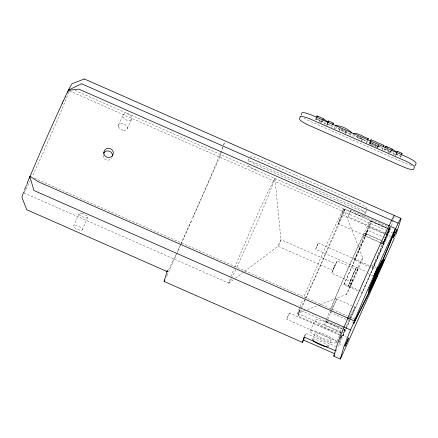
<?xml version="1.0" encoding="UTF-8"?>
<svg xmlns="http://www.w3.org/2000/svg" width="438" height="438" viewBox="0 0 438 438"><rect width="100%" height="100%" fill="white"/><g stroke="black" fill="none" stroke-linecap="round" stroke-linejoin="round"><path stroke-width="0.33" stroke-dasharray="2.19 1.64" d="M103.094 155.386L103.094 155.463A4.714 4.665 14.4 0 0 103.516 157.45L103.592 157.587A4.698 4.67 11.8 0 0 109.084 160.007L109.221 159.963A4.714 4.665 14.4 0 0 110.995 158.945L111.104 158.846A4.708 4.637 16.1 0 0 111.975 157.68M233.246 279.849L228.8 283.145L230.415 278.075M345.451 133.524L345.472 132.829L344.898 132.265L341.251 130.48A3.099 0.586 24 0 0 339.74 130.119L339.204 130.245L339.165 130.962M334.26 128.608L335.409 125.783M356.954 271.325C359.822 267.749 355.546 265.806 355.13 270.52M352.459 275.787L350.148 281.382L331.621 273.257L334.101 267.415M340.6 338.579L342.034 335.108L346.786 337.194M353.22 274.057L355.541 269.156L354.419 272.064M390.981 236.597L386.831 234.768L388.451 230.881M235.436 278.207L278.086 246.249L332.885 270.388L334.057 267.519M337.019 341.454L286.687 319.286L287.99 316.126L289.436 313.033L339.779 335.185M318.349 243.068L369.305 265.483M384.739 232.77L348.079 216.624L349.393 213.443L350.827 210.371L387.504 226.506M350.838 210.388L348.106 216.596M385.363 233.043L387.225 233.865L388.495 230.782M389.984 227.634L388.123 226.78M289.441 313.066L286.72 319.253M352.398 323.025L352.579 322.532M222.997 147.392L220.046 156.284M223.758 144.852L224.519 142.312L224.376 142.761A71.454 1.708 -66.2 0 1 223.506 145.252M322.363 119.634L321.229 122.169L315.907 118.501L322.297 121.315L326.978 124.704L327.328 123.532L332.13 125.646L331.571 127.507M326.847 125.618L327.755 123.341L326.852 125.372M339.74 334.495L297.999 316.11L299.833 309.995L343.441 329.201M361.542 141.315L362.954 137.587M304.749 336.346L305.68 333.247L335.771 346.502M301.333 308.642L342.981 215.239L344.799 209.172L387.165 227.831M366.502 142.892L367.066 141.031C362.281 139.793 357.643 135.452 352.486 136.004L352.3 136.273L353.433 133.732M376.844 147.365L369.995 144.348L371.315 141.173M370.181 143.713L377.66 147.004L378.711 144.48M342.237 329.097L326.485 322.16L326.797 321.114L344.969 329.119L344.657 330.159L342.839 329.36M382.259 149.834L382.817 147.967L369.946 142.301L369.749 142.963L377.808 146.511M357.819 290.892L343.89 284.755L366.343 234.056L367.52 230.136L382.664 236.805M366.71 210.037L366.398 211.083A11.41 2.163 24 0 1 355.333 208.57L258.765 166.04A11.41 2.163 24 0 1 248.954 159.361M343.89 284.755L369.453 227.421L371.254 221.42L386.398 228.089M391.107 149.905L389.973 152.446L384.652 148.778L391.041 151.592L395.717 154.981L396.072 153.804L400.874 155.923L400.316 157.784M395.821 155.386L396.5 153.612L395.591 155.643M340.364 334.769L342.855 335.864L344.651 329.825A57.192 1.369 -66.2 0 1 342.708 333.198M400.622 157.499L401.449 155.244M383.272 237.073L385.692 238.141L384.515 242.055L362.062 292.759L360.244 291.96M387.006 228.357L389.426 229.419L387.625 235.425L369.453 227.421M350.071 319.674L387.838 234.992L389.656 228.926L387.789 228.105M391.506 225.877L394.162 217.024M390.92 227.815L389.256 232.014M338.908 342.253L339.105 341.656M230.99 276.57L234.1 268.817M390.22 227.202L388.971 230.098M338.35 223.61L343.775 209.079L362.686 257.807A19.967 0.476 -66.2 0 1 351.019 285.423A19.967 0.476 -66.2 0 1 350.29 285.029A19.967 0.476 -66.2 0 1 362.73 257.818L362.686 257.807M379.927 242.597L364.788 235.929L364.936 235.562A56.622 1.352 -66.2 0 0 362.511 236.361A56.622 1.352 -66.2 0 0 330.498 309.069M338.897 342.067L339.094 341.591M380.534 242.866L382.96 243.933L383.272 243.21A57.192 1.369 -66.2 0 0 388.709 228.871M219.838 156.782L192.101 219.23M352.853 321.87L353.055 321.377M234.697 267.35C247.497 237.527 259.822 207.355 274.768 178.556C264.393 208.417 249.66 238.568 236.558 267.963M335.891 263.9L337.03 261.004L355.53 269.167M353.006 280.325L350.011 286.857L348.188 286.052L352.546 275.595M348.188 286.052L351.177 279.521M350.011 286.857L351.276 283.879L349.425 283.107M389.092 229.89L389.94 227.667L388.84 229.999M389.026 232.562L388.665 233.421M340.846 338.016L341.602 336.17L341.087 337.123M280.085 241.891L280.955 239.739L274.933 178.496M341.005 337.709L340.687 338.443M389.355 229.282L389.201 229.643M78.955 213.766L73.622 226.15A4.708 1.599 23.3 0 1 74.367 225.679L74.449 225.663A4.708 1.736 23.2 0 1 76.946 225.882L77.083 225.92A4.692 1.867 23.2 0 1 80.253 227.317L80.368 227.388A4.708 1.736 23.2 0 1 82.13 229.047L82.163 229.112A4.708 1.599 23.3 0 1 82.234 229.939A4.703 1.456 23.3 0 1 81.309 230.295A4.703 1.319 23.4 0 1 78.106 229.567L77.969 229.517A4.692 1.172 23.4 0 1 76.623 228.921L76.497 228.86A4.703 1.319 23.4 0 1 73.891 227.032A4.703 1.456 23.3 0 1 73.633 226.156M82.278 229.851L87.611 217.472M385.692 238.141L372.327 268.116L354.26 259.865A43.252 1.035 -66.2 0 0 359.237 244.338A43.252 1.035 -66.2 0 0 330.827 309.775M372.327 268.116L372.431 267.87A43.252 1.035 -66.2 0 0 382.993 241.962L383.058 241.732A43.252 1.035 -66.2 0 0 381.104 244.678M388.889 230.295L389.037 230.016M387.597 235.896L337.714 347.816M317.216 245.822L318.289 243.128L315.59 249.288L366.546 271.746M333.931 267.623L334.145 267.317M340.014 339.505L340.167 339.1M388.928 230.268L388.763 230.585M388.873 230.393L388.72 230.684M265.225 203.309L265.39 202.936M352.437 275.726L352.628 275.398M352.546 275.48L352.71 275.206M388.462 230.799L388.632 230.415M334.238 267.109L335.765 263.879L332.907 270.361M334.44 266.468L337.014 260.999M352.968 274.631L353.083 274.254M340.255 339.368L339.998 339.948L340.123 339.658M388.544 231.078L388.413 231.368M248.855 158.89L247.607 161.688A11.41 2.163 24 0 1 258.644 164.261L355.213 206.791A11.41 2.163 24 0 1 365.024 213.476M315.404 119.974L315.858 118.955L317.807 119.158M321.317 122.574L321.771 121.561L324.821 121.698M324.295 124.266L325.204 122.235M326.978 124.704L328.106 122.164M331.654 127.737L332.332 126.21L327.531 124.096M339.089 130.425L339.768 128.903M345.571 133.333L346.704 130.792M350.378 135.441L351.506 132.9M358.251 135.879L357.118 138.419L358.125 138.096L362.051 139.618M361.766 140.806L362.675 138.775M316.871 246.605L315.612 249.288M366.584 143.122L367.263 141.594L357.293 137.11L353.767 134.756M369.218 144.091L370.126 142.06L369.913 142.766L383.02 148.537L382.341 150.059M369.464 143.779L370.428 141.441M369.995 144.348L371.128 141.808M344.799 209.172L338.262 223.829L381.252 242.761M297.999 316.11L301.054 309.261M377.66 147.004L378.788 144.469M377.468 147.639L378.602 145.098M377.512 147.743L378.416 145.712M383.918 150.754L384.597 149.232L387.849 149.572M304.3 336.34L305.68 333.247M310.285 330.876L315.092 320.101M389.831 153.36L390.515 151.833L392.952 151.948M365.122 213.947L366.371 211.143M393.039 154.543L394.173 152.002M312.508 339.554L315.36 333.159M395.717 154.981L396.85 152.44M364.788 235.929L371.254 221.42M326.485 322.16L327.569 319.724M327.843 319.116L331.643 310.597M331.916 309.984L336.8 299.028L351.944 305.697M354.156 260.112L367.52 230.136M353.055 274.44L353.192 274.013M353.137 274.248L353.411 273.531M328.39 346.661L331.243 340.266A8.7 1.648 24 0 0 319.959 333.652A8.7 1.648 24 0 0 318.7 336.214A8.7 1.648 24 0 0 331.243 340.266M336.313 342.549A14.262 2.699 24 0 0 317.868 331.714A14.262 2.699 24 0 0 315.716 335.875A14.262 2.699 24 0 0 336.313 342.549L341.12 331.774M388.758 230.191L389.092 229.441M382.96 243.933L389.426 229.419M381.876 243.035L383.119 243.583L389.656 228.926M344.657 330.159L349.814 318.596M350.088 317.988L354.972 307.033L352.546 305.965M342.855 335.864L345.91 329.015M346.184 328.396L349.798 320.298M352.19 277.276L352.404 276.696M388.802 230.098L388.911 229.791M388.375 231.467L387.247 233.848M388.369 231.532L387.887 232.605M353.389 273.684L356.308 267.47M340.616 338.098L341.016 337.276M354.046 319.116L354.211 318.749M279.115 244.103L278.135 246.172L280.939 239.734L335.76 263.862M340.72 337.851L340.988 337.271M339.746 340.572L339.434 341.257M337.15 349.081L336.734 350M166.96 275.584L191.685 220.166L190.831 222.071A71.454 1.708 -66.2 0 1 181.004 243.758M389.234 229.069L389.174 229.266M166.829 275.88L166.44 276.723M389.338 228.839L390.099 227.213M388.041 232.2L386.842 234.763M339.707 340.589L339.445 341.158M336.603 350.296L336.209 351.161M354.337 271.467L354.627 270.843M387.964 232.37L387.745 232.841M341.087 337.046L341.498 336.165M332.995 270.476L331.648 273.241M351.528 278.639L350.176 281.399M335.831 351.977L335.596 352.486M235.874 269.408L232.233 276.986M354.517 318.081L354.775 317.534M118.627 124.803L123.177 115.03M127.162 128.772L131.712 118.999M336.8 299.028L336.658 299.34A43.252 1.035 -66.2 0 1 331.643 309.743M354.972 307.033L354.829 307.345A43.252 1.035 -66.2 0 1 349.59 318.169M392.349 233.202L392.541 232.797M305.401 298.486L321.985 261.815L338.421 223.457A57.192 1.369 -66.2 0 0 336.236 223.687A57.192 1.369 -66.2 0 0 304.125 296.515M304.87 299.608L301.245 307.158M338.908 342.379L339.242 341.673L338.935 342.204M238.677 263.402L238.847 263.046M341.645 335.847L342.018 335.13M236.947 267.109L237.106 266.786M231.505 278.442L228.871 283.123M300.523 308.609L297.873 313.285L304.837 310.58M299.833 309.995L299.795 310.071A57.192 1.369 -66.2 0 1 299.411 308.243M326.797 321.114L326.699 321.306A56.622 1.352 -66.2 0 1 326.064 320.183M344.969 329.119L344.87 329.31A56.622 1.352 -66.2 0 1 343.299 332.174M334.282 128.323L334.517 128.027C340.156 128.356 346.234 131.159 350.351 135.024M358.109 268.27L351.265 283.89M307.366 309.595L319.39 304.919M320.019 304.673L346.633 294.363M351.09 133.283L350.69 133.349A7.857 1.489 24 0 1 348.84 133.108C344.186 131.51 339.017 129.949 335.492 126.379M319.28 121.967L321.229 122.169M388.019 152.243L389.973 152.446M370.718 142.323L377.824 145.449M315.858 118.955L321.771 121.561M384.597 149.232L390.515 151.833M396.27 154.373L401.071 156.486M74.997 90.42L386.831 227.755M370.307 221.07L386.661 228.275M69.516 90.929L385.714 230.185M387.559 230.996L392.3 233.087M342.981 215.239L384.099 233.344M384.723 233.618L387.838 234.992M364.964 233.153L383.135 241.157M366.343 234.056L380.885 240.457M381.487 240.725L384.515 242.055M370.953 265.116L376.883 267.728M367.98 273.471L373.91 276.082M350.958 279.997L352.787 280.802M349.666 283.047L351.495 283.851M344.202 283.715L358.738 290.115M359.346 290.383L362.374 291.713M34.345 178.2L347.411 316.077M349.256 316.893L354.003 318.979M330.093 312.31L346.447 319.516M324.657 324.706L341.016 331.911M23.887 192.901L228.784 283.112M297.73 313.504L340.72 332.437M339.072 343.458L343.222 345.286M361.498 138.26L358.837 136.908M340.518 128.701L344.547 130.781A3.061 0.58 24 0 0 346.047 131.132M358.246 136.24L358.448 136.574M411.824 165.465A11.098 2.102 24 0 1 411.32 165.34M411.063 165.268A11.098 2.102 24 0 1 404.712 162.952L310.783 121.589A11.098 2.102 24 0 1 303.572 117.685M326.606 318.765A56.622 1.352 -66.2 0 1 329.573 311.325M388.15 229.403A56.622 1.352 -66.2 0 1 383.108 243.561M343.162 332.382A56.622 1.352 -66.2 0 1 342.817 332.42M343.25 330.92A56.622 1.352 -66.2 0 1 343.403 330.471M386.436 232.474A56.622 1.352 -66.2 0 1 386.727 231.916M387.668 230.18A56.622 1.352 -66.2 0 1 387.849 229.868M348.736 319.724A43.252 1.035 -66.2 0 1 348.341 319.735M349.349 316.833A43.252 1.035 -66.2 0 1 349.551 316.302M349.765 315.738A43.252 1.035 -66.2 0 1 350.247 314.511M351.079 312.414A43.252 1.035 -66.2 0 1 351.385 311.653M330.706 311.484A43.252 1.035 -66.2 0 1 330.236 311.5M222.904 146.856A71.454 1.708 -66.2 0 1 221.393 150.771M220.949 151.887A71.454 1.708 -66.2 0 1 192.621 218.058M180.746 244.316A71.454 1.708 -66.2 0 1 177.105 252.162M176.207 254.067A71.454 1.708 -66.2 0 1 168.126 270.366M300.003 306.715A57.192 1.369 -66.2 0 1 302.696 299.992M103.094 155.32A4.708 4.637 16.1 0 1 103.127 154.882M118.599 126.648A4.698 3.165 25 0 1 118.495 125.279M123.773 130.294A4.698 3.274 25.1 0 0 125.996 129.905A4.698 3.165 25 0 0 127.02 129.029A4.708 3.061 24.9 0 0 127.354 127.918L127.354 127.819A4.698 2.946 24.9 0 0 126.927 126.478A4.703 2.831 24.8 0 0 120.297 123.554A4.698 2.946 24.9 0 0 119.081 124.178L119.026 124.233A4.708 3.061 24.9 0 0 118.479 125.263M118.583 126.637A4.698 3.274 25.1 0 0 119.848 128.564A4.692 3.373 25.2 0 0 123.762 130.294M69.242 90.984A57.192 1.369 -66.2 0 1 69.04 91.537M68.821 92.133A57.192 1.369 -66.2 0 1 32.598 175.665M30.446 180.253A57.192 1.369 -66.2 0 1 25.661 190.026M25.388 190.541A57.192 1.369 -66.2 0 1 25.141 191.006M24.523 192.096A57.192 1.369 -66.2 0 1 24.101 192.731M82.021 213.41A4.692 1.922 23.2 0 1 85.936 215.135M388.725 228.62A57.192 1.369 -66.2 0 1 388.725 228.718M388.227 229.118A57.192 1.369 -66.2 0 1 388.364 228.904M82.016 213.41A4.698 1.79 23.2 0 0 79.962 213.251A4.698 1.648 23.3 0 0 79.103 213.563A4.708 1.517 23.3 0 0 78.939 214.116L78.949 214.166A4.698 1.374 23.4 0 0 79.541 214.965A4.703 1.232 23.4 0 0 86.171 217.889A4.698 1.374 23.4 0 0 87.222 217.812L87.277 217.79A4.708 1.517 23.3 0 0 87.644 217.33A4.698 1.648 23.3 0 0 87.37 216.514A4.698 1.79 23.2 0 0 85.941 215.14M341.071 331.845A14.262 2.699 24 0 1 321.092 325.429A14.262 2.699 24 0 1 321.109 320.463A14.262 2.699 24 0 1 341.076 331.106M312.568 339.466A8.7 1.648 24 0 1 321.174 341.629A8.7 1.648 24 0 1 328.418 346.562M366.989 208.614A11.41 2.163 24 0 0 357.205 202.312L260.643 159.788A11.41 2.163 24 0 0 249.682 157.1M364.296 215.737A11.41 2.163 24 0 1 353.335 213.049M256.772 170.519A11.41 2.163 24 0 1 246.988 164.217M131.066 119.798L131.011 119.837A4.708 3.219 25.1 0 1 128.871 120.51A4.698 3.318 25.2 0 1 124.031 118.375A4.708 3.219 25.1 0 1 123.001 116.311L122.996 116.207A4.708 3.11 25 0 1 123.319 114.772A4.703 2.995 24.9 0 1 124.627 113.836L124.737 113.803A4.703 2.88 24.8 0 1 131.542 116.798L131.597 116.902A4.703 2.995 24.9 0 1 131.865 118.534A4.708 3.11 25 0 1 131.099 119.777L131.066 119.798"/><path stroke-width="0.66" d="M343.124 353.17L340.277 359.045L333.74 356.171L337.118 344.826A71.454 1.708 -66.2 0 1 343.852 327.449L348.117 317.857M340.26 359.04L343.644 347.701A71.454 1.708 -66.2 0 1 350.378 330.323L355.185 319.505L354.298 320.901L37.684 181.458L29.959 176.279L27.517 182.192M377.479 268.012L376.176 271.204M368.418 292.737L373.176 282.488L377.102 272.66A14.93 0.356 -66.2 0 0 379.434 266.003A14.93 0.356 -66.2 0 0 369.771 287.941L368.681 290.378L369.76 287.673A17.969 0.427 -66.2 0 1 377.529 269.874A17.969 0.427 -66.2 0 1 382.056 260.572L381.92 261.13A16.578 0.394 -66.2 0 1 378.771 268.954L373.313 282.357L368.413 292.748M301.235 115.084L301.848 113.059A11.098 2.102 24 0 1 312.606 115.501L406.535 156.87A11.098 2.102 24 0 1 416.084 163.369L415.476 165.394A11.098 2.102 24 0 1 415.005 165.761M332.891 124.348L333.263 123.105L328.462 120.992L328.106 122.164L323.43 118.775L317.041 115.961L316.362 117.488M167.179 271.582A71.454 1.708 -66.2 0 1 167.36 270.52L164.097 281.453L302.423 342.379L303.633 340.069L304.563 336.97M367.635 140.357L368.194 138.49C363.409 137.253 358.777 132.911 353.619 133.47L353.433 133.732M383.579 146.67L383.951 145.432L371.079 139.76L370.428 141.441M401.635 154.625L402.007 153.382L397.2 151.269L396.85 152.44L392.174 149.051L385.785 146.237L385.106 147.759M23.581 192.085L21.9 197.248L26.734 209.731L167.234 271.604M396.209 233.87L400.814 219.476A71.454 1.708 -66.2 0 0 398.164 223.134L393.488 233.613L395.47 228.565L78.862 89.128L68.262 90.381L71.854 83.817L84.375 78.971M24.9 188.69L25.689 186.703M396.001 234.368L395.782 234.888M347.772 318.026L347.777 318.015A71.454 1.708 -66.2 0 1 388.84 225.92L388.949 225.69M354.298 320.901L354.304 320.89A71.454 1.708 -66.2 0 1 395.361 228.789L395.47 228.565M395.185 236.296L395.311 236.005M376.341 274.183L379.259 266.923L373.68 278.929L371.605 283.813L377.649 270.492L370.931 286.052L375.793 275.436M395.618 232.764L396.921 229.561L393.357 237.604L394.895 234.401M394.397 238.135L344.241 350.69M347.099 341.569L348.56 337.983L345.002 346.058L346.54 342.834M322.751 120.302L323.43 118.775M327.783 122.514L328.462 120.992M332.584 124.633L333.263 123.105M367.515 140.018L368.194 138.49M370.4 141.282L371.079 139.76M383.272 146.954L383.951 145.432M391.49 150.573L392.174 149.051M396.521 152.791L397.2 151.269M401.328 154.904L402.007 153.382M389.152 225.833L391.638 220.259A71.454 1.708 -66.2 0 1 394.479 215.77M375.563 272.595L373.959 276.017L377.468 267.996M343.956 351.331L343.397 352.568M62.13 103.275L63.351 100.658M65.054 97.033L66.603 93.798M67.08 92.807L68.279 90.348M381.821 265.483L384.531 259.214L377.162 274.079L394.195 232.693L373.472 282.362L381.772 265.581M164.945 279.904L164.639 280.523M334.424 354.944L334.156 355.486M164.453 280.889L164.124 281.448M333.991 355.793L333.783 356.138M335.409 125.783L335.65 125.487C341.284 125.816 347.367 128.619 351.484 132.484L351.506 132.9M302.434 342.379L304.021 336.959L335.344 350.75M68.35 90.19L81.523 83.757L398.137 223.194M84.326 78.955L400.989 218.414M350.537 329.929L33.929 190.486L29.855 176.509M303.633 340.069L334.95 353.86M385.785 146.237L387.378 147.338M317.041 115.961L318.103 116.7M103.614 153.366A4.708 4.604 17.2 0 1 104.479 152.21L104.589 152.112A4.714 4.577 18.1 0 1 106.352 151.121L106.494 151.083A4.698 4.528 18.8 0 1 111.98 153.503L112.046 153.634A4.714 4.577 18.1 0 1 112.5 155.599L112.489 155.736A4.708 4.604 17.2 0 1 112.457 156.174M24.178 191.494A57.192 1.369 -66.2 0 1 24.314 191.094M24.643 190.136A57.192 1.369 -66.2 0 1 25.065 188.981M26.16 186.112A57.192 1.369 -66.2 0 1 26.483 185.274M26.833 184.398A57.192 1.369 -66.2 0 1 27.583 182.52M29.313 178.266A57.192 1.369 -66.2 0 1 30.791 174.68M30.967 174.264A57.192 1.369 -66.2 0 1 34.777 165.197M34.985 164.715A57.192 1.369 -66.2 0 1 36.036 162.252M36.25 161.748A57.192 1.369 -66.2 0 1 37.777 158.189M37.997 157.669A57.192 1.369 -66.2 0 1 38.67 156.109M38.9 155.583A57.192 1.369 -66.2 0 1 40.039 152.939M40.274 152.408A57.192 1.369 -66.2 0 1 47.912 134.981M48.153 134.433A57.192 1.369 -66.2 0 1 54.991 119.169M55.221 118.671A57.192 1.369 -66.2 0 1 62.393 103.083M63.439 100.86A57.192 1.369 -66.2 0 1 65.333 96.897M66.937 93.623A57.192 1.369 -66.2 0 1 67.288 92.916M67.934 91.651A57.192 1.369 -66.2 0 1 68.498 90.578M68.744 90.113A57.192 1.369 -66.2 0 1 68.974 89.697M327.449 346.956A8.7 1.648 24 0 1 320.474 344.914A8.7 1.648 24 0 1 313.471 340.999M313.356 340.901A8.7 1.648 24 0 1 312.956 340.523M377.189 275.726L374.638 281.629L353.696 323.638L356.187 317.889L377.189 275.743M103.916 152.276L103.899 152.419A4.708 4.654 15.1 0 0 104.304 154.844L104.375 154.975A4.703 4.665 13 0 0 109.867 157.395L110.004 157.351A4.708 4.654 15.1 0 0 112.09 156.027L112.183 155.917A4.708 4.621 16.6 0 0 113.157 153.99L113.163 153.968A4.687 4.577 17.6 0 0 113.042 151.559L112.999 151.422A4.703 4.555 18.4 0 0 106.719 148.657L106.587 148.717A4.687 4.577 17.6 0 0 104.709 150.25L104.698 150.267A4.708 4.621 16.6 0 0 103.916 152.276M300.145 116.864L299.537 118.895A11.098 2.102 24 0 0 309.086 125.394L403.015 166.763A11.098 2.102 24 0 0 413.773 169.205L414.381 167.179A11.098 2.102 24 0 0 404.838 160.675L310.909 119.311A11.098 2.102 24 0 0 300.145 116.864"/></g></svg>
